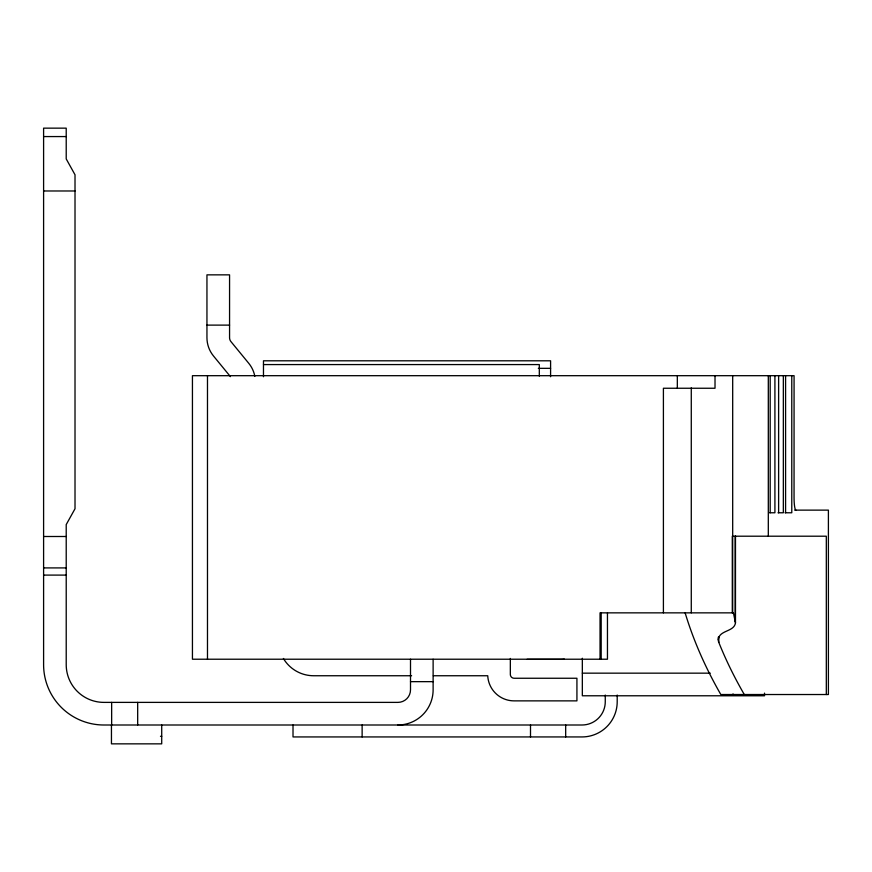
<?xml version="1.0" encoding="UTF-8"?>
<svg xmlns="http://www.w3.org/2000/svg" width="872" height="872" viewBox="0 0 872 872"><rect width="100%" height="100%" fill="white"/><g stroke="black" fill="none" stroke-linecap="round" stroke-linejoin="round"><path stroke-width="1.31" d="M735.478 536.204L735.478 622.979C733.962 632.189 718.942 629.889 718.288 639.863A37.387 15.238 3.8 0 0 718.801 642.402A1724.151 702.494 3.8 0 0 744.285 694.526M43.6 136.566L66.218 136.566M43.6 190.979L75.014 190.979M206.947 325.114L229.565 325.114M263.475 364.572L539.31 364.572L539.31 376.181M538.34 368.333L550.592 368.333M794.664 510.131L828.4 510.131L828.4 694.526L720.817 694.526A1751.477 713.623 3.8 0 1 704.696 663.636A1754.704 714.942 3.8 0 1 685.13 612.853M769.584 512.769L774.914 512.769L774.914 375.69M778.02 512.769L783.339 512.769L783.339 375.69M785.04 512.769L791.776 512.769L791.776 375.69M43.6 536.498L66.218 536.498M43.6 567.912L66.218 567.912M43.6 575.095L66.218 575.095M527.048 659.341L560.969 659.341A21.364 21.364 0 0 0 564.315 659.079M582.333 673.162L710.288 673.162M411.595 675.746L313.691 675.746A35.185 35.185 0 0 1 283.4 658.469M433.351 675.746L487.742 675.746A26.389 26.389 0 0 0 514.099 700.87L576.926 700.87L576.926 678.253L514.099 678.253A3.771 3.771 0 0 1 510.338 674.492L510.338 658.458M410.505 681.653L433.122 681.653M160.481 736.306L161.712 736.306M230.437 376.639L213.509 356.005A28.896 28.896 0 0 1 206.947 337.671L206.947 274.854L229.565 274.854L229.565 337.671A6.278 6.278 0 0 0 230.993 341.661L248.76 363.319A28.896 28.896 0 0 1 254.842 376.388M735.478 622.979L733.428 612.853L600.045 612.853L600.045 659.221M826.318 694.526L826.318 536.204L732.295 536.204L732.295 612.853M785.585 375.69L785.585 512.769M778.62 375.69L778.62 512.769M770.183 375.69L770.183 512.769M768.308 375.69L768.308 536.204M764.526 693.12L764.526 695.78L582.333 695.78L582.333 658.24M735.216 536.204L735.216 621.355M732.687 375.69L732.687 612.853M718.801 636.963L718.801 642.402M718.288 637.17L718.288 639.863M715.018 375.69L715.018 388.247L663.407 388.247L663.407 612.853M691.278 387.887L691.278 612.853M677.326 375.69L677.326 388.247M617.202 695.038L617.202 701.753A35.185 35.185 0 0 1 582.016 736.938L293.014 736.938L293.014 725.003M607.457 613.049L607.457 659.221L192.44 659.221L192.44 375.69L794.076 375.69L794.054 497.552A12.633 1.842 -90 0 0 795.907 510.087M605.266 695.038L605.266 701.753A23.25 23.25 0 0 1 582.016 725.003L103.91 725.003A60.31 60.31 0 0 1 43.6 664.682L43.6 128.151L66.218 128.151L66.218 158.933L75.014 174.771L75.014 508.758L66.218 524.584L66.218 664.682A37.692 37.692 0 0 0 103.91 702.385L397.937 702.385A12.568 12.568 0 0 0 410.505 689.817L410.505 659.221M601.179 612.853L601.179 659.221M565.677 725.003L565.677 736.938M550.592 376.737L550.592 360.801L263.475 360.801L263.475 376.737M530.503 725.003L530.503 736.938M433.122 659.221L433.122 689.817A35.185 35.185 0 0 1 397.937 725.003M362.131 725.003L362.131 736.938M207.482 375.69L207.482 659.221M161.712 725.003L161.712 743.849L111.453 743.849L111.453 725.003M137.678 702.385L137.678 725.003M111.649 702.385L111.649 725.003M733.799 694.973A23.708 6.137 -90 0 1 732.992 693.927"/></g></svg>
